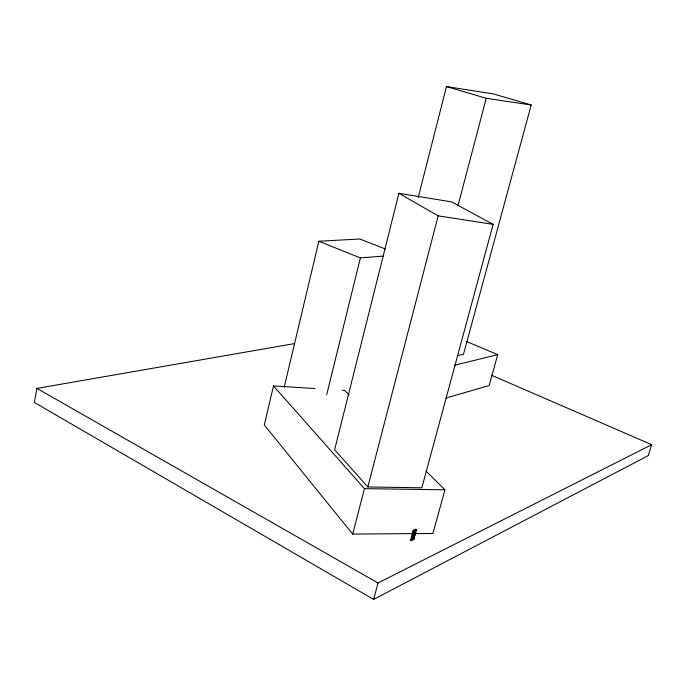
<?xml version="1.0" encoding="UTF-8"?>
<svg xmlns="http://www.w3.org/2000/svg" width="686" height="686" viewBox="0 0 686 686"><rect width="100%" height="100%" fill="white"/><g stroke="black" fill="none" stroke-linecap="round" stroke-linejoin="round"><path stroke-width="1.03" d="M294.38 343.609L36.933 388.405L34.3 402.425L373.638 599.427L648.27 455.59L651.7 444.691L491.862 375.388M314.874 388.533L273.491 385.952L264.307 424.986L352.681 534.094L412.586 533.622M284.201 387.213L318.844 241.258L359.816 238.994L385.386 248.992M326.673 394.793L360.382 257.919L383.397 256.092M398.909 193.298L334.614 449.776L367.833 486.966L421.847 487.797L493.123 224.356L451.637 201.898L398.909 193.298L438.165 215.85L493.123 224.356M418.203 197.585L446.466 86.573L493.285 93.896L531.204 104.967L463.487 354.25L457.296 355.691M352.681 534.094L364.446 488.646L273.491 385.952M367.833 486.966L438.165 215.85M457.939 205.929L486.22 98.312L531.204 104.967M373.638 599.427L378.029 582.971L651.7 444.691M413.847 539.256L411.326 540.559L410.58 540.156L413.289 530.424M412.792 533.013L413.469 530.518L415.862 529.421L415.184 531.907L413.589 532.645M411.094 540.191L412.972 533.271M411.326 540.559L414.044 530.818L413.212 530.458L415.767 529.292L416.513 529.686L413.804 539.393L413.101 538.853M413.409 537.987L414.19 535.089M414.636 533.193L415.767 529.292M413.495 539.067L415.364 532.165M425.929 470.982L444.94 489.813L432.917 533.468L414.73 533.605M466.266 341.371L497.736 354.645L489.135 385.541L445.951 398.052M410.58 540.156L411.411 540.517M413.409 532.55L415.013 531.813L415.759 532.216L413.366 533.322L412.612 532.919M416.513 529.686L415.682 529.326M454.346 365.312L497.736 354.645M364.446 488.646L444.94 489.813M342.46 390.257L344.578 390.385L349.14 394.904M446.466 86.573L486.22 98.312M318.844 241.258L360.382 257.919M414.97 531.95L415.725 532.353L413.324 533.459L412.578 533.056M410.7 539.976L411.446 540.379M36.933 388.405L378.029 582.971M413.152 533.365L411.274 540.285L413.667 539.162L415.545 532.259L413.152 533.365"/></g></svg>
